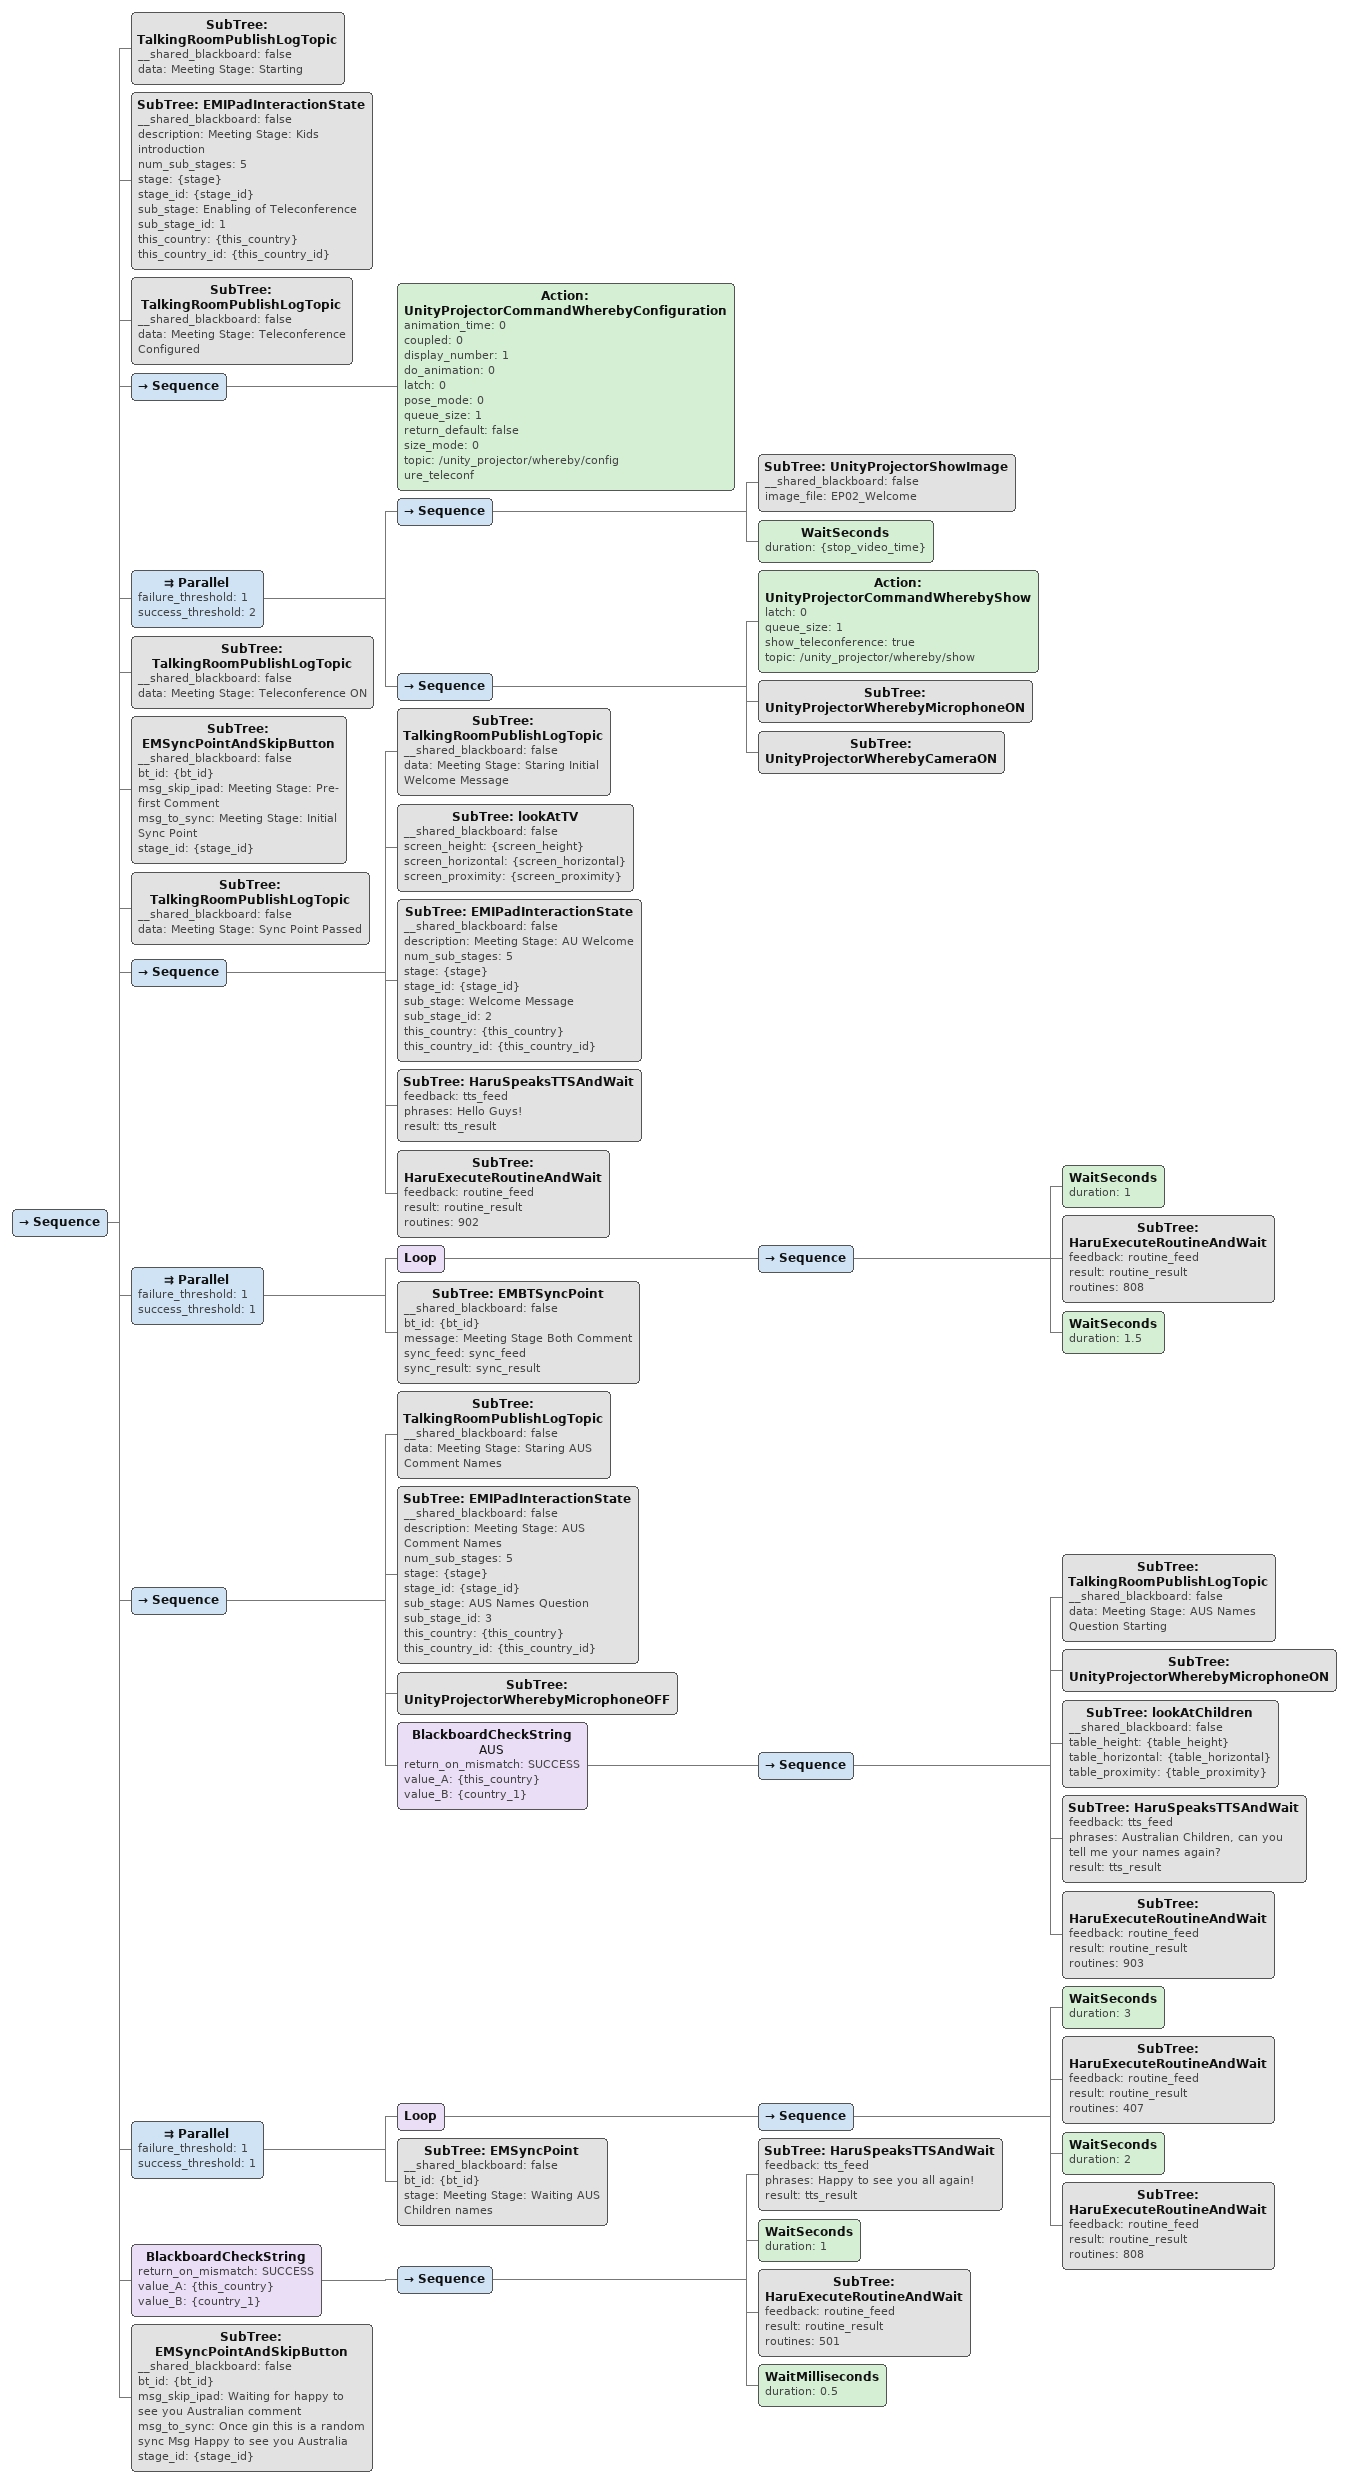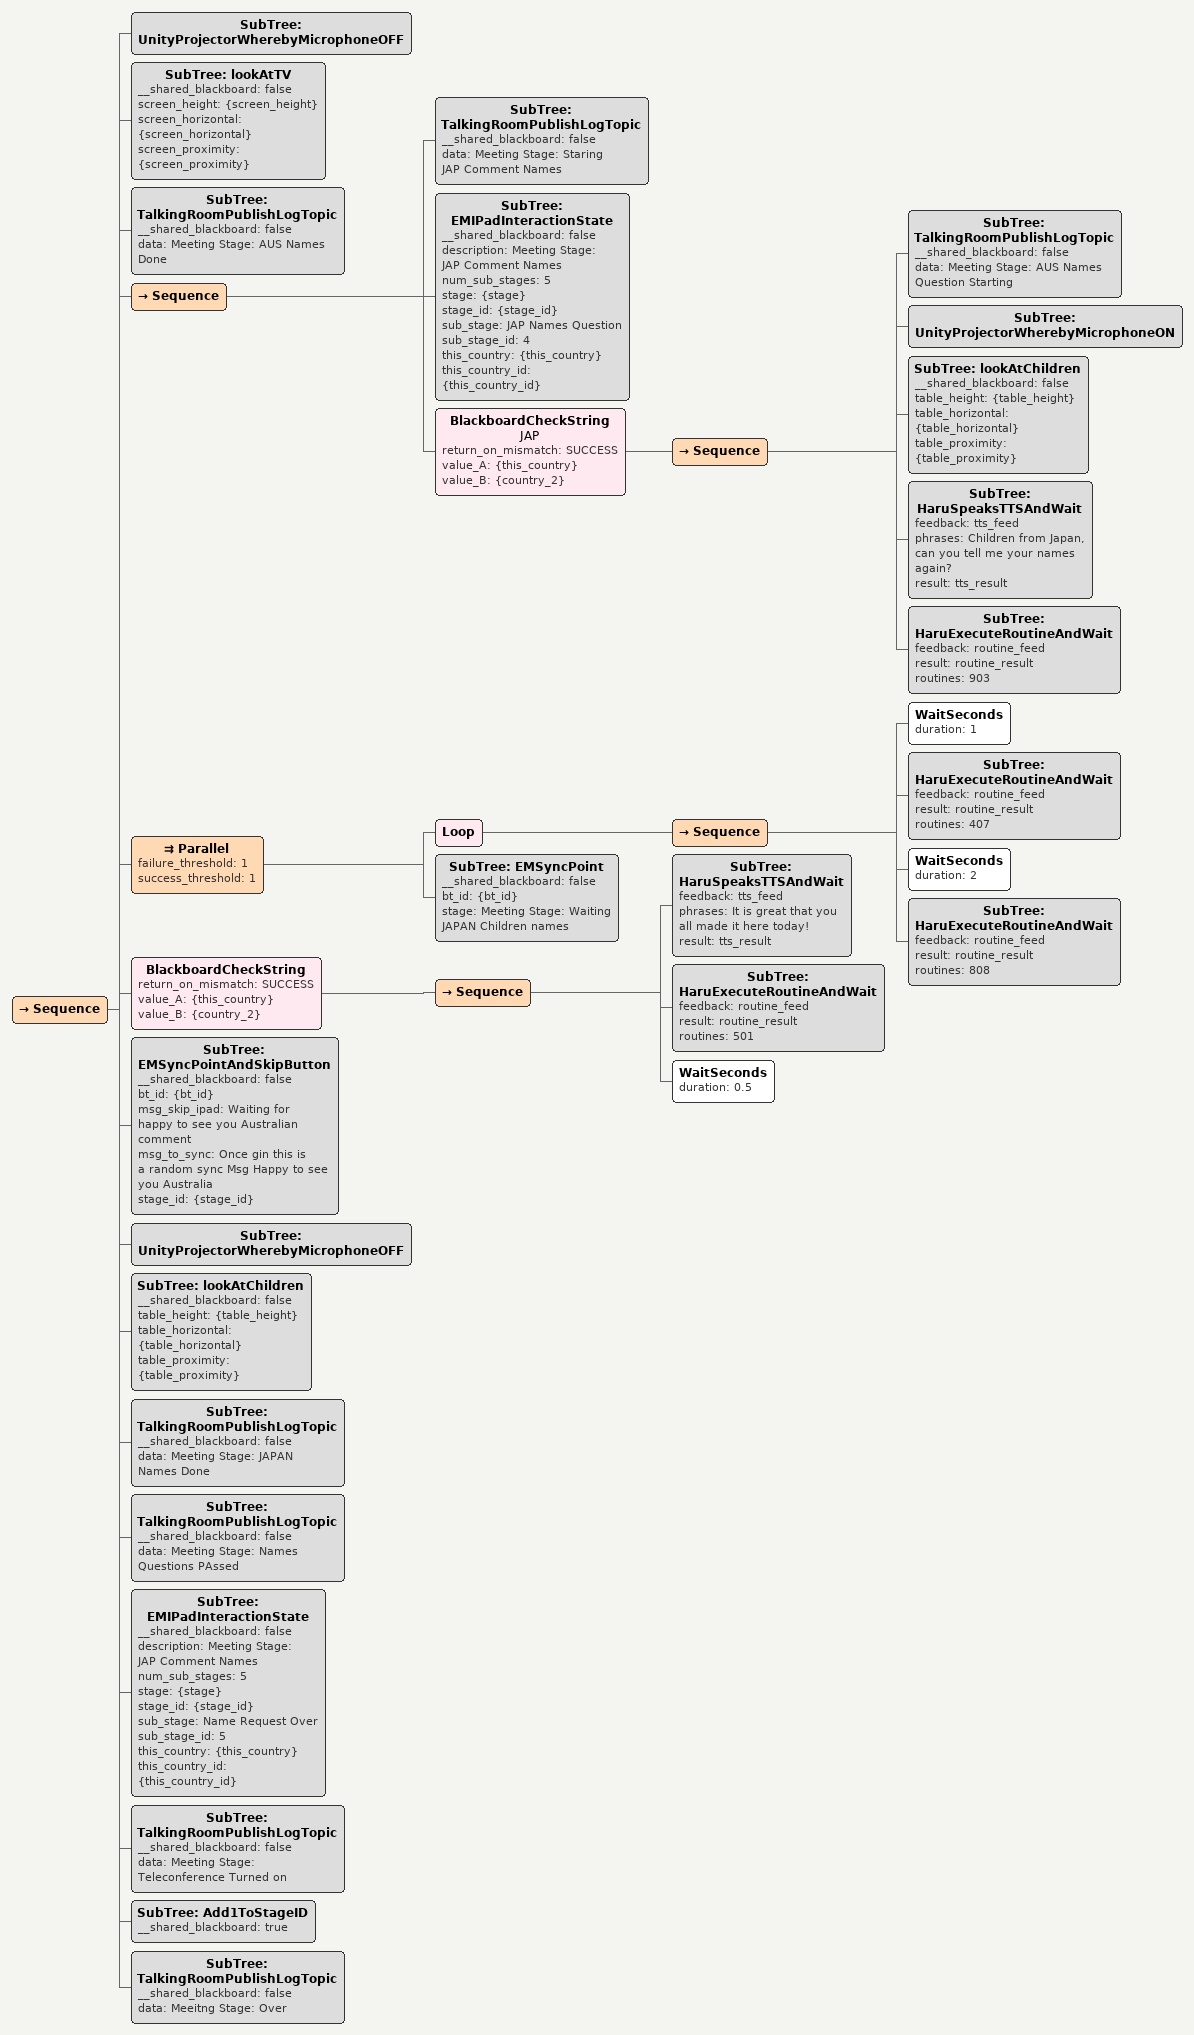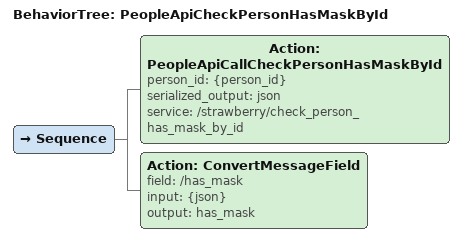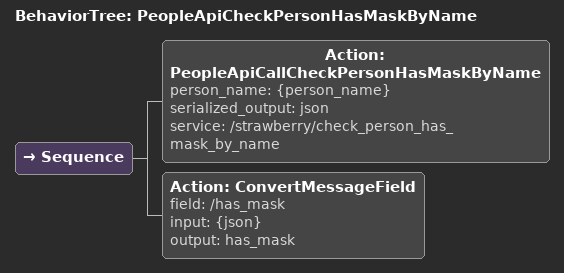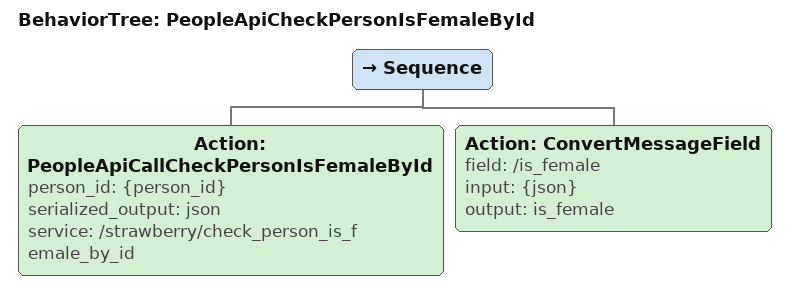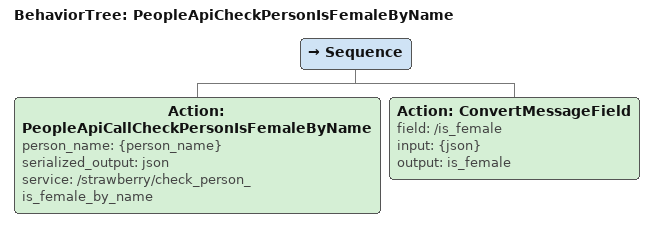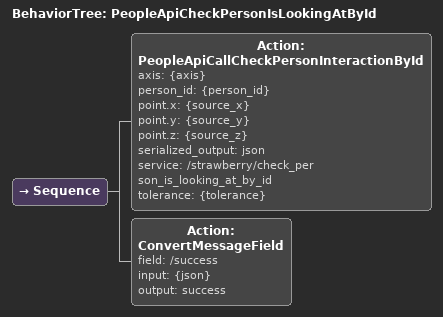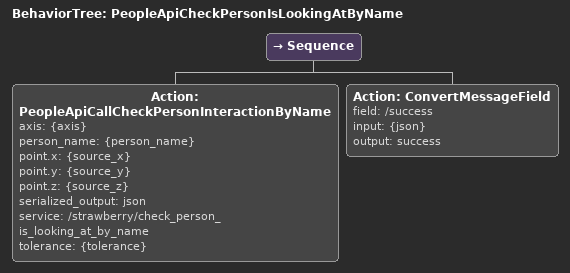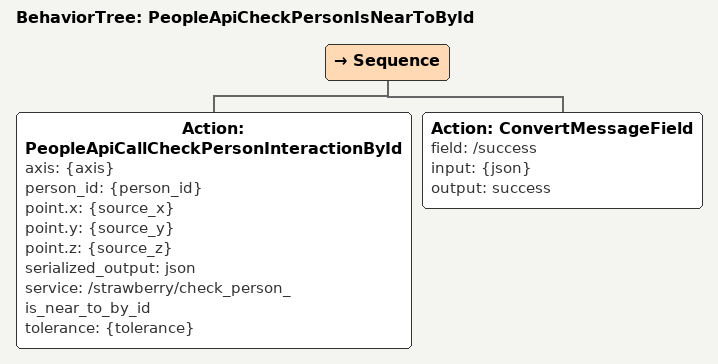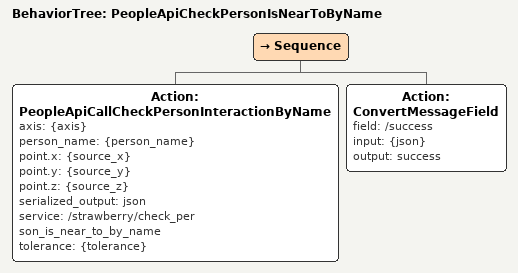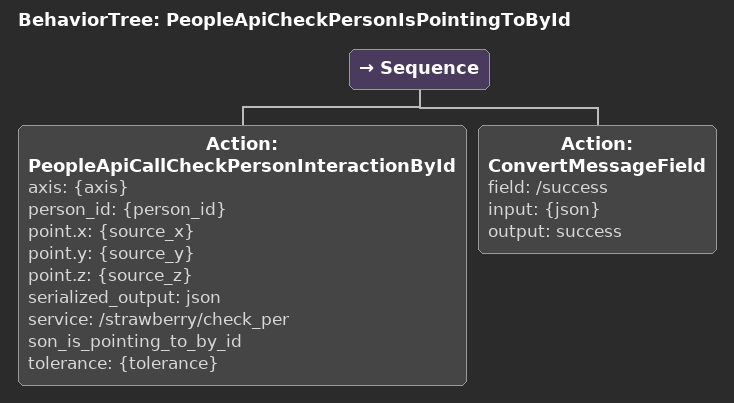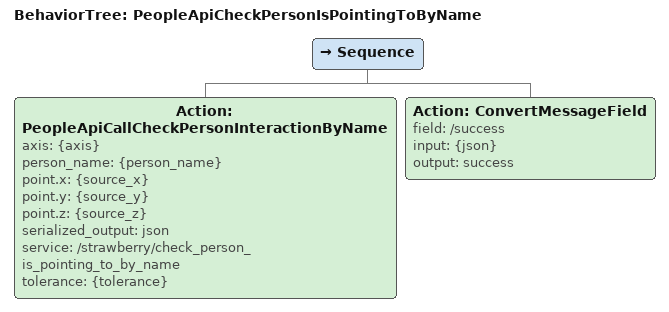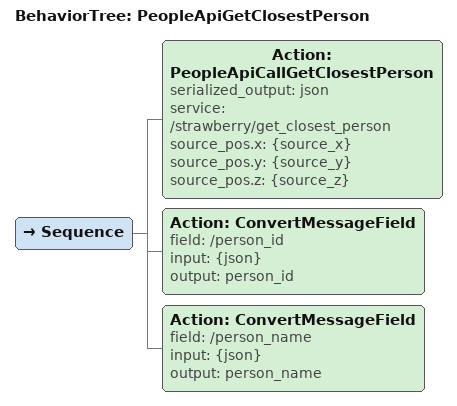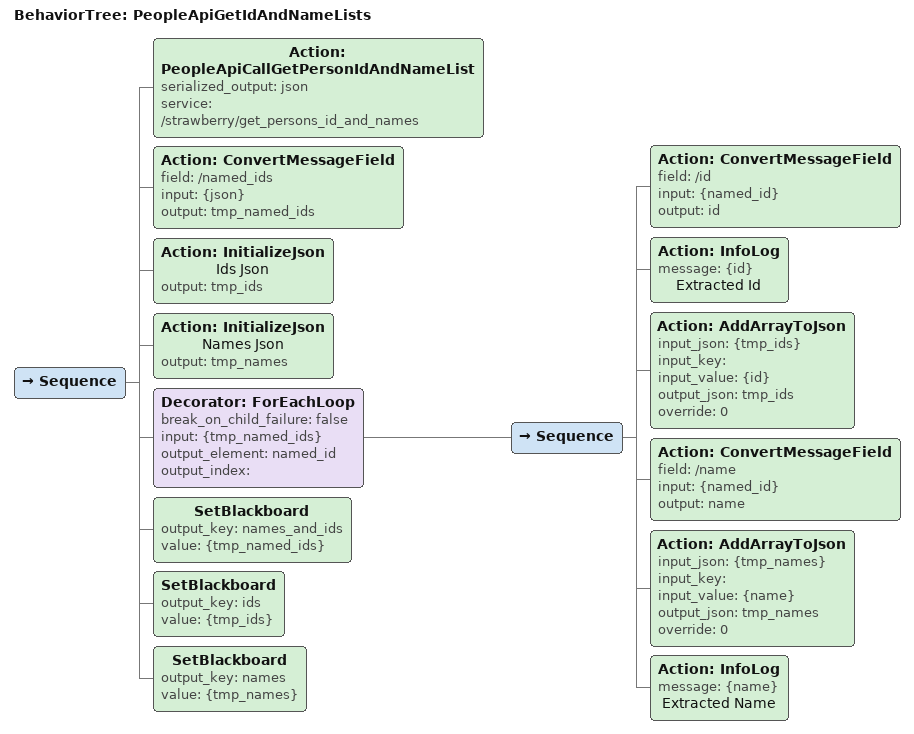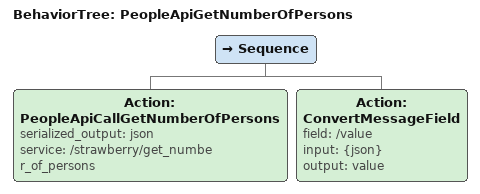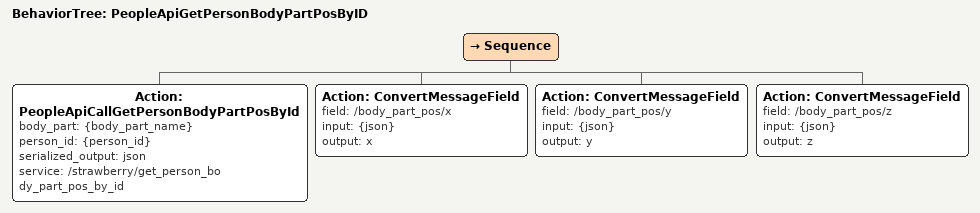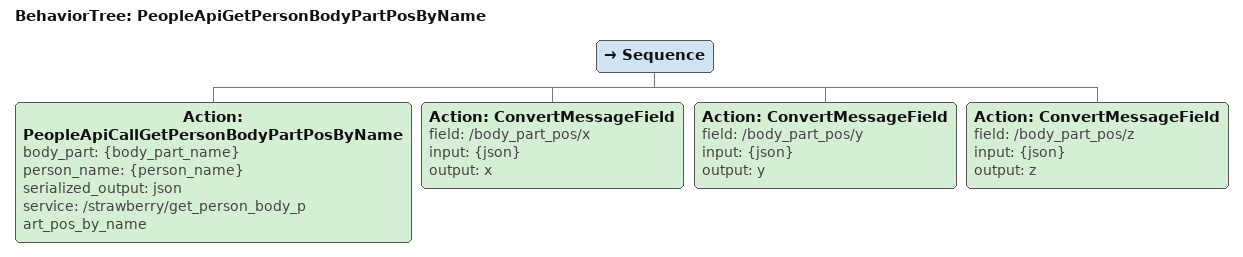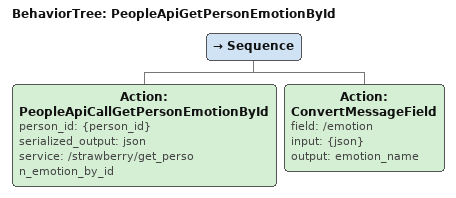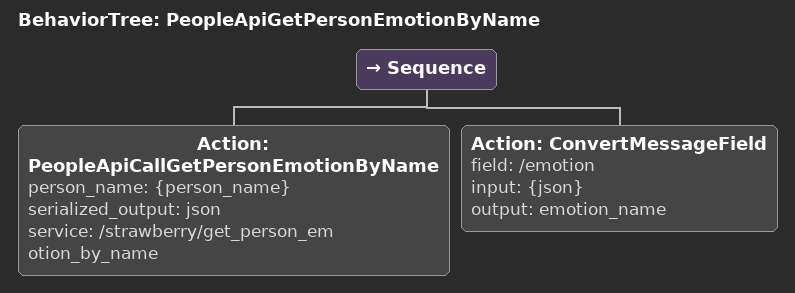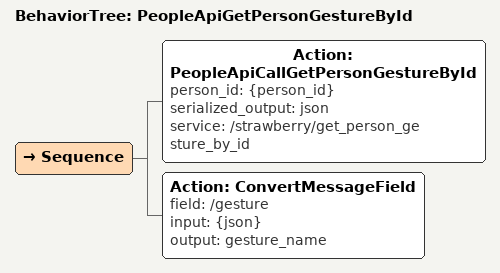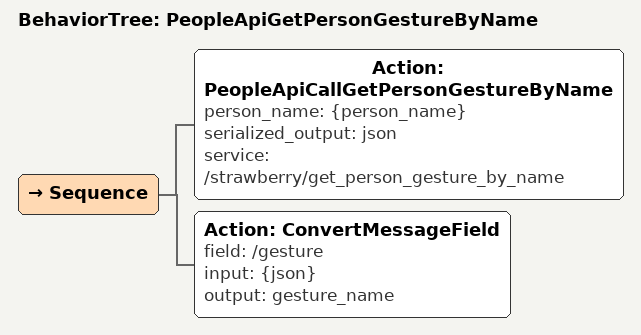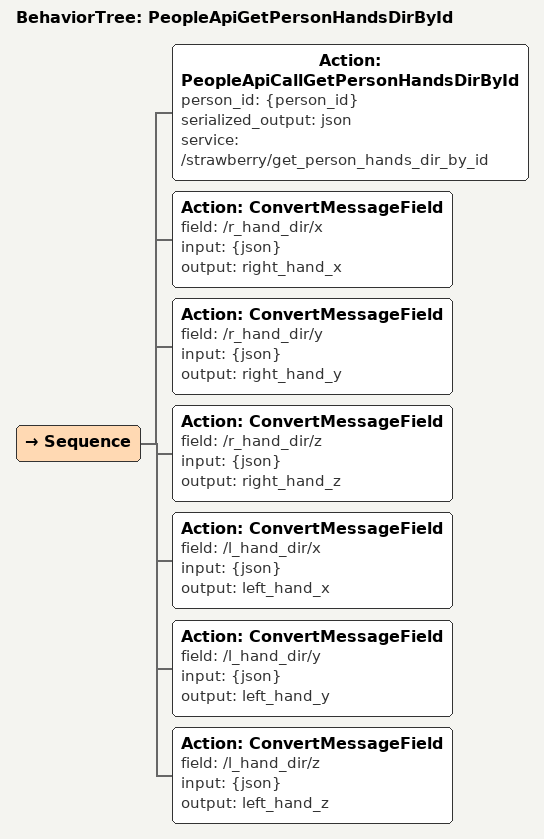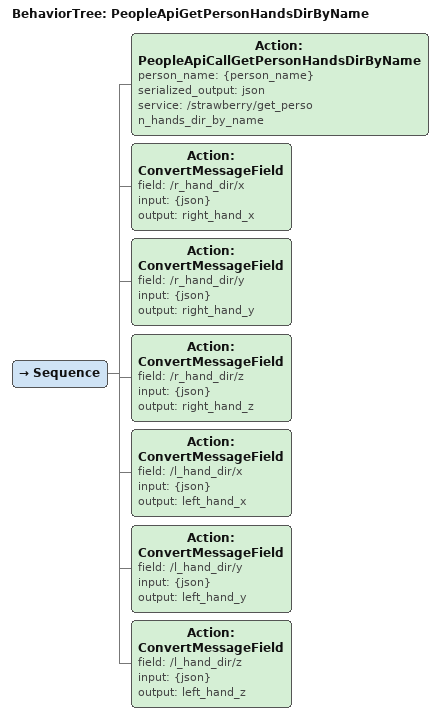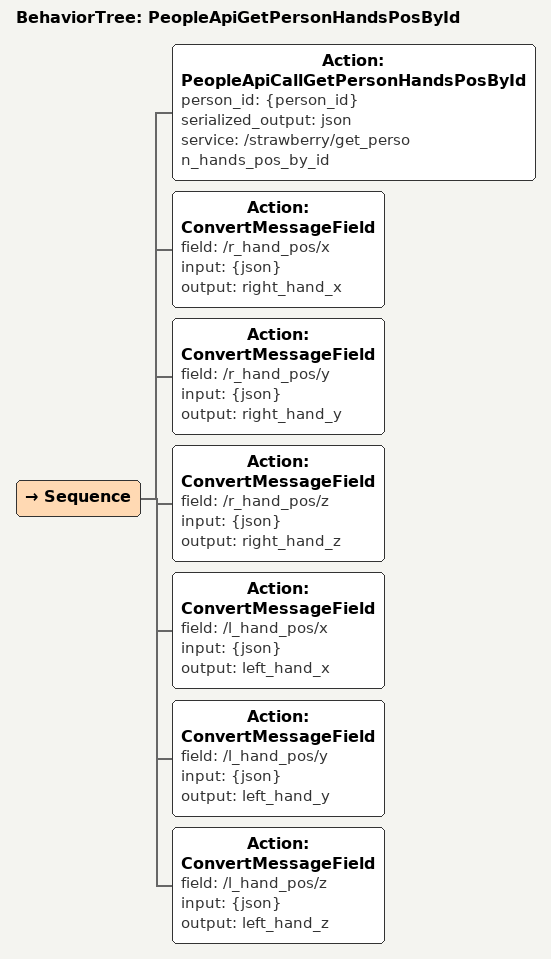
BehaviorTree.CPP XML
<Sequence>
            <SubTree ID="TalkingRoomPublishLogTopic" __shared_blackboard="false" data="Meeting Stage: Starting"/>
            <SubTree ID="EMIPadInteractionState" __shared_blackboard="false" description="Meeting Stage: Kids introduction" num_sub_stages="5" stage="{stage}" stage_id="{stage_id}" sub_stage="Enabling of Teleconference" sub_stage_id="1" this_country="{this_country}" this_country_id="{this_country_id}"/>
            <SubTree ID="TalkingRoomPublishLogTopic" __shared_blackboard="false" data="Meeting Stage: Teleconference Configured"/>
            <Sequence>
                <Action ID="UnityProjectorCommandWherebyConfiguration" animation_time="0" coupled="0" display_number="1" do_animation="0" latch="0" pose_mode="0" queue_size="1" return_default="false" size_mode="0" topic="/unity_projector/whereby/configure_teleconf"/>
            </Sequence>
            <Parallel failure_threshold="1" success_threshold="2">
                <Sequence>
                    <SubTree ID="UnityProjectorShowImage" __shared_blackboard="false" image_file="EP02_Welcome"/>
                    <WaitSeconds duration="{stop_video_time}"/>
                </Sequence>
                <Sequence>
                    <Action ID="UnityProjectorCommandWherebyShow" latch="0" queue_size="1" show_teleconference="true" topic="/unity_projector/whereby/show"/>
                    <SubTree ID="UnityProjectorWherebyMicrophoneON"/>
                    <SubTree ID="UnityProjectorWherebyCameraON"/>
                </Sequence>
            </Parallel>
            <SubTree ID="TalkingRoomPublishLogTopic" __shared_blackboard="false" data="Meeting Stage: Teleconference ON"/>
            <SubTree ID="EMSyncPointAndSkipButton" __shared_blackboard="false" bt_id="{bt_id}" msg_skip_ipad="Meeting Stage: Pre-first Comment" msg_to_sync="Meeting Stage: Initial Sync Point" stage_id="{stage_id}"/>
            <SubTree ID="TalkingRoomPublishLogTopic" __shared_blackboard="false" data="Meeting Stage: Sync Point Passed"/>
            <Sequence>
                <SubTree ID="TalkingRoomPublishLogTopic" __shared_blackboard="false" data="Meeting Stage: Staring Initial Welcome Message"/>
                <SubTree ID="lookAtTV" __shared_blackboard="false" screen_height="{screen_height}" screen_horizontal="{screen_horizontal}" screen_proximity="{screen_proximity}"/>
                <SubTree ID="EMIPadInteractionState" __shared_blackboard="false" description="Meeting Stage: AU Welcome" num_sub_stages="5" stage="{stage}" stage_id="{stage_id}" sub_stage="Welcome Message" sub_stage_id="2" this_country="{this_country}" this_country_id="{this_country_id}"/>
                <SubTree ID="HaruSpeaksTTSAndWait" feedback="tts_feed" phrases=" Hello Guys!
" result="tts_result"/>
                <SubTree ID="HaruExecuteRoutineAndWait" feedback="routine_feed" result="routine_result" routines="902"/>
            </Sequence>
            <Parallel failure_threshold="1" success_threshold="1">
                <Loop>
                    <Sequence>
                        <WaitSeconds duration="1"/>
                        <SubTree ID="HaruExecuteRoutineAndWait" feedback="routine_feed" result="routine_result" routines="808"/>
                        <WaitSeconds duration="1.5"/>
                    </Sequence>
                </Loop>
                <SubTree ID="EMBTSyncPoint" __shared_blackboard="false" bt_id="{bt_id}" message="Meeting Stage Both Comment" sync_feed="sync_feed" sync_result="sync_result"/>
            </Parallel>
            <Sequence>
                <SubTree ID="TalkingRoomPublishLogTopic" __shared_blackboard="false" data="Meeting Stage: Staring AUS Comment Names"/>
                <SubTree ID="EMIPadInteractionState" __shared_blackboard="false" description="Meeting Stage: AUS Comment Names" num_sub_stages="5" stage="{stage}" stage_id="{stage_id}" sub_stage="AUS Names Question" sub_stage_id="3" this_country="{this_country}" this_country_id="{this_country_id}"/>
                <SubTree ID="UnityProjectorWherebyMicrophoneOFF"/>
                <BlackboardCheckString name="AUS" return_on_mismatch="SUCCESS" value_A="{this_country}" value_B="{country_1}">
                    <Sequence>
                        <SubTree ID="TalkingRoomPublishLogTopic" __shared_blackboard="false" data="Meeting Stage: AUS Names Question Starting"/>
                        <SubTree ID="UnityProjectorWherebyMicrophoneON"/>
                        <SubTree ID="lookAtChildren" __shared_blackboard="false" table_height="{table_height}" table_horizontal="{table_horizontal}" table_proximity="{table_proximity}"/>
                        <SubTree ID="HaruSpeaksTTSAndWait" feedback="tts_feed" phrases="Australian Children, can you tell me your names again?" result="tts_result"/>
                        <SubTree ID="HaruExecuteRoutineAndWait" feedback="routine_feed" result="routine_result" routines="903"/>
                    </Sequence>
                </BlackboardCheckString>
            </Sequence>
            <Parallel failure_threshold="1" success_threshold="1">
                <Loop>
                    <Sequence>
                        <WaitSeconds duration="3"/>
                        <SubTree ID="HaruExecuteRoutineAndWait" feedback="routine_feed" result="routine_result" routines="407"/>
                        <WaitSeconds duration="2"/>
                        <SubTree ID="HaruExecuteRoutineAndWait" feedback="routine_feed" result="routine_result" routines="808"/>
                    </Sequence>
                </Loop>
                <SubTree ID="EMSyncPoint" __shared_blackboard="false" bt_id="{bt_id}" stage="Meeting Stage: Waiting AUS Children names"/>
            </Parallel>
            <BlackboardCheckString return_on_mismatch="SUCCESS" value_A="{this_country}" value_B="{country_1}">
                <Sequence>
                    <SubTree ID="HaruSpeaksTTSAndWait" feedback="tts_feed" phrases="Happy to see you all again!" result="tts_result"/>
                    <WaitSeconds duration="1"/>
                    <SubTree ID="HaruExecuteRoutineAndWait" feedback="routine_feed" result="routine_result" routines="501"/>
                    <WaitMilliseconds duration="0.5"/>
                </Sequence>
            </BlackboardCheckString>
            <SubTree ID="EMSyncPointAndSkipButton" __shared_blackboard="false" bt_id="{bt_id}" msg_skip_ipad="Waiting for happy to see you Australian comment" msg_to_sync="Once gin this is a random sync Msg Happy to see you Australia" stage_id="{stage_id}"/>
        </Sequence>

<Sequence>
    <SubTree ID="UnityProjectorWherebyMicrophoneOFF"/>
    <SubTree ID="lookAtTV" __shared_blackboard="false" screen_height="{screen_height}" screen_horizontal="{screen_horizontal}" screen_proximity="{screen_proximity}"/>
    <SubTree ID="TalkingRoomPublishLogTopic" __shared_blackboard="false" data="Meeting Stage: AUS Names Done"/>
    <Sequence>
        <SubTree ID="TalkingRoomPublishLogTopic" __shared_blackboard="false" data="Meeting Stage: Staring JAP Comment Names"/>
        <SubTree ID="EMIPadInteractionState" __shared_blackboard="false" description="Meeting Stage: JAP Comment Names" num_sub_stages="5" stage="{stage}" stage_id="{stage_id}" sub_stage="JAP Names Question" sub_stage_id="4" this_country="{this_country}" this_country_id="{this_country_id}"/>
        <BlackboardCheckString name="JAP" return_on_mismatch="SUCCESS" value_A="{this_country}" value_B="{country_2}">
            <Sequence>
                <SubTree ID="TalkingRoomPublishLogTopic" __shared_blackboard="false" data="Meeting Stage: AUS Names Question Starting"/>
                <SubTree ID="UnityProjectorWherebyMicrophoneON"/>
                <SubTree ID="lookAtChildren" __shared_blackboard="false" table_height="{table_height}" table_horizontal="{table_horizontal}" table_proximity="{table_proximity}"/>
                <SubTree ID="HaruSpeaksTTSAndWait" feedback="tts_feed" phrases="Children from Japan, can you tell me your names again?" result="tts_result"/>
                <SubTree ID="HaruExecuteRoutineAndWait" feedback="routine_feed" result="routine_result" routines="903"/>
            </Sequence>
        </BlackboardCheckString>
    </Sequence>
    <Parallel failure_threshold="1" success_threshold="1">
        <Loop>
            <Sequence>
                <WaitSeconds duration="1"/>
                <SubTree ID="HaruExecuteRoutineAndWait" feedback="routine_feed" result="routine_result" routines="407"/>
                <WaitSeconds duration="2"/>
                <SubTree ID="HaruExecuteRoutineAndWait" feedback="routine_feed" result="routine_result" routines="808"/>
            </Sequence>
        </Loop>
        <SubTree ID="EMSyncPoint" __shared_blackboard="false" bt_id="{bt_id}" stage="Meeting Stage: Waiting JAPAN Children names"/>
    </Parallel>
    <BlackboardCheckString return_on_mismatch="SUCCESS" value_A="{this_country}" value_B="{country_2}">
        <Sequence>
            <SubTree ID="HaruSpeaksTTSAndWait" feedback="tts_feed" phrases="It is great that you all made it here today! " result="tts_result"/>
            <SubTree ID="HaruExecuteRoutineAndWait" feedback="routine_feed" result="routine_result" routines="501"/>
            <WaitSeconds duration="0.5"/>
        </Sequence>
    </BlackboardCheckString>
    <SubTree ID="EMSyncPointAndSkipButton" __shared_blackboard="false" bt_id="{bt_id}" msg_skip_ipad="Waiting for happy to see you Australian comment" msg_to_sync="Once gin this is a random sync Msg Happy to see you Australia" stage_id="{stage_id}"/>
    <SubTree ID="UnityProjectorWherebyMicrophoneOFF"/>
    <SubTree ID="lookAtChildren" __shared_blackboard="false" table_height="{table_height}" table_horizontal="{table_horizontal}" table_proximity="{table_proximity}"/>
    <SubTree ID="TalkingRoomPublishLogTopic" __shared_blackboard="false" data="Meeting Stage: JAPAN Names Done"/>
    <SubTree ID="TalkingRoomPublishLogTopic" __shared_blackboard="false" data="Meeting Stage: Names Questions PAssed"/>
    <SubTree ID="EMIPadInteractionState" __shared_blackboard="false" description="Meeting Stage: JAP Comment Names" num_sub_stages="5" stage="{stage}" stage_id="{stage_id}" sub_stage="Name Request Over" sub_stage_id="5" this_country="{this_country}" this_country_id="{this_country_id}"/>
    <SubTree ID="TalkingRoomPublishLogTopic" __shared_blackboard="false" data="Meeting Stage: Teleconference Turned on"/>
    <SubTree ID="Add1ToStageID" __shared_blackboard="true"/>
    <SubTree ID="TalkingRoomPublishLogTopic" __shared_blackboard="false" data="Meeitng Stage: Over"/>
</Sequence>

<BehaviorTree ID="PeopleApiCheckPersonHasMaskById">
    <Sequence>
        <Action ID="PeopleApiCallCheckPersonHasMaskById" person_id="{person_id}" serialized_output="json" service="/strawberry/check_person_has_mask_by_id"/>
        <Action ID="ConvertMessageField" field="/has_mask" input="{json}" output="has_mask"/>
    </Sequence>
</BehaviorTree>

<BehaviorTree ID="PeopleApiCheckPersonHasMaskByName">
    <Sequence>
        <Action ID="PeopleApiCallCheckPersonHasMaskByName" person_name="{person_name}" serialized_output="json" service="/strawberry/check_person_has_mask_by_name"/>
        <Action ID="ConvertMessageField" field="/has_mask" input="{json}" output="has_mask"/>
    </Sequence>
</BehaviorTree>

<BehaviorTree ID="PeopleApiCheckPersonIsFemaleById">
    <Sequence>
        <Action ID="PeopleApiCallCheckPersonIsFemaleById" person_id="{person_id}" serialized_output="json" service="/strawberry/check_person_is_female_by_id"/>
        <Action ID="ConvertMessageField" field="/is_female" input="{json}" output="is_female"/>
    </Sequence>
</BehaviorTree>

<BehaviorTree ID="PeopleApiCheckPersonIsFemaleByName">
    <Sequence>
        <Action ID="PeopleApiCallCheckPersonIsFemaleByName" person_name="{person_name}" serialized_output="json" service="/strawberry/check_person_is_female_by_name"/>
        <Action ID="ConvertMessageField" field="/is_female" input="{json}" output="is_female"/>
    </Sequence>
</BehaviorTree>

<BehaviorTree ID="PeopleApiCheckPersonIsLookingAtById">
    <Sequence>
        <Action ID="PeopleApiCallCheckPersonInteractionById" axis="{axis}" person_id="{person_id}" point.x="{source_x}" point.y="{source_y}" point.z="{source_z}" serialized_output="json" service="/strawberry/check_person_is_looking_at_by_id" tolerance="{tolerance}"/>
        <Action ID="ConvertMessageField" field="/success" input="{json}" output="success"/>
    </Sequence>
</BehaviorTree>

<BehaviorTree ID="PeopleApiCheckPersonIsLookingAtByName">
    <Sequence>
        <Action ID="PeopleApiCallCheckPersonInteractionByName" axis="{axis}" person_name="{person_name}" point.x="{source_x}" point.y="{source_y}" point.z="{source_z}" serialized_output="json" service="/strawberry/check_person_is_looking_at_by_name" tolerance="{tolerance}"/>
        <Action ID="ConvertMessageField" field="/success" input="{json}" output="success"/>
    </Sequence>
</BehaviorTree>

<BehaviorTree ID="PeopleApiCheckPersonIsNearToById">
    <Sequence>
        <Action ID="PeopleApiCallCheckPersonInteractionById" axis="{axis}" person_id="{person_id}" point.x="{source_x}" point.y="{source_y}" point.z="{source_z}" serialized_output="json" service="/strawberry/check_person_is_near_to_by_id" tolerance="{tolerance}"/>
        <Action ID="ConvertMessageField" field="/success" input="{json}" output="success"/>
    </Sequence>
</BehaviorTree>

<BehaviorTree ID="PeopleApiCheckPersonIsNearToByName">
    <Sequence>
        <Action ID="PeopleApiCallCheckPersonInteractionByName" axis="{axis}" person_name="{person_name}" point.x="{source_x}" point.y="{source_y}" point.z="{source_z}" serialized_output="json" service="/strawberry/check_person_is_near_to_by_name" tolerance="{tolerance}"/>
        <Action ID="ConvertMessageField" field="/success" input="{json}" output="success"/>
    </Sequence>
</BehaviorTree>

<BehaviorTree ID="PeopleApiCheckPersonIsPointingToById">
    <Sequence>
        <Action ID="PeopleApiCallCheckPersonInteractionById" axis="{axis}" person_id="{person_id}" point.x="{source_x}" point.y="{source_y}" point.z="{source_z}" serialized_output="json" service="/strawberry/check_person_is_pointing_to_by_id" tolerance="{tolerance}"/>
        <Action ID="ConvertMessageField" field="/success" input="{json}" output="success"/>
    </Sequence>
</BehaviorTree>

<BehaviorTree ID="PeopleApiCheckPersonIsPointingToByName">
    <Sequence>
        <Action ID="PeopleApiCallCheckPersonInteractionByName" axis="{axis}" person_name="{person_name}" point.x="{source_x}" point.y="{source_y}" point.z="{source_z}" serialized_output="json" service="/strawberry/check_person_is_pointing_to_by_name" tolerance="{tolerance}"/>
        <Action ID="ConvertMessageField" field="/success" input="{json}" output="success"/>
    </Sequence>
</BehaviorTree>

<BehaviorTree ID="PeopleApiGetClosestPerson">
    <Sequence>
        <Action ID="PeopleApiCallGetClosestPerson" serialized_output="json" service="/strawberry/get_closest_person" source_pos.x="{source_x}" source_pos.y="{source_y}" source_pos.z="{source_z}"/>
        <Action ID="ConvertMessageField" field="/person_id" input="{json}" output="person_id"/>
        <Action ID="ConvertMessageField" field="/person_name" input="{json}" output="person_name"/>
    </Sequence>
</BehaviorTree>

<BehaviorTree ID="PeopleApiGetIdAndNameLists">
    <Sequence>
        <Action ID="PeopleApiCallGetPersonIdAndNameList" serialized_output="json" service="/strawberry/get_persons_id_and_names"/>
        <Action ID="ConvertMessageField" field="/named_ids" input="{json}" output="tmp_named_ids"/>
        <Action ID="InitializeJson" name="Ids Json" output="tmp_ids"/>
        <Action ID="InitializeJson" name="Names Json" output="tmp_names"/>
        <Decorator ID="ForEachLoop" break_on_child_failure="false" input="{tmp_named_ids}" output_element="named_id" output_index="">
            <Sequence>
                <Action ID="ConvertMessageField" field="/id" input="{named_id}" output="id"/>
                <Action ID="InfoLog" message="{id}" name="Extracted Id"/>
                <Action ID="AddArrayToJson" input_json="{tmp_ids}" input_key="" input_value="{id}" output_json="tmp_ids" override="0"/>
                <Action ID="ConvertMessageField" field="/name" input="{named_id}" output="name"/>
                <Action ID="AddArrayToJson" input_json="{tmp_names}" input_key="" input_value="{name}" output_json="tmp_names" override="0"/>
                <Action ID="InfoLog" message="{name}" name="Extracted Name"/>
            </Sequence>
        </Decorator>
        <SetBlackboard output_key="names_and_ids" value="{tmp_named_ids}"/>
        <SetBlackboard output_key="ids" value="{tmp_ids}"/>
        <SetBlackboard output_key="names" value="{tmp_names}"/>
    </Sequence>
</BehaviorTree>

<BehaviorTree ID="PeopleApiGetNumberOfPersons">
    <Sequence>
        <Action ID="PeopleApiCallGetNumberOfPersons" serialized_output="json" service="/strawberry/get_number_of_persons"/>
        <Action ID="ConvertMessageField" field="/value" input="{json}" output="value"/>
    </Sequence>
</BehaviorTree>

<BehaviorTree ID="PeopleApiGetPersonBodyPartPosByID">
    <Sequence>
        <Action ID="PeopleApiCallGetPersonBodyPartPosById" body_part="{body_part_name}" person_id="{person_id}" serialized_output="json" service="/strawberry/get_person_body_part_pos_by_id"/>
        <Action ID="ConvertMessageField" field="/body_part_pos/x" input="{json}" output="x"/>
        <Action ID="ConvertMessageField" field="/body_part_pos/y" input="{json}" output="y"/>
        <Action ID="ConvertMessageField" field="/body_part_pos/z" input="{json}" output="z"/>
    </Sequence>
</BehaviorTree>

<BehaviorTree ID="PeopleApiGetPersonBodyPartPosByName">
    <Sequence>
        <Action ID="PeopleApiCallGetPersonBodyPartPosByName" body_part="{body_part_name}" person_name="{person_name}" serialized_output="json" service="/strawberry/get_person_body_part_pos_by_name"/>
        <Action ID="ConvertMessageField" field="/body_part_pos/x" input="{json}" output="x"/>
        <Action ID="ConvertMessageField" field="/body_part_pos/y" input="{json}" output="y"/>
        <Action ID="ConvertMessageField" field="/body_part_pos/z" input="{json}" output="z"/>
    </Sequence>
</BehaviorTree>

<BehaviorTree ID="PeopleApiGetPersonEmotionById">
    <Sequence>
        <Action ID="PeopleApiCallGetPersonEmotionById" person_id="{person_id}" serialized_output="json" service="/strawberry/get_person_emotion_by_id"/>
        <Action ID="ConvertMessageField" field="/emotion" input="{json}" output="emotion_name"/>
    </Sequence>
</BehaviorTree>

<BehaviorTree ID="PeopleApiGetPersonEmotionByName">
    <Sequence>
        <Action ID="PeopleApiCallGetPersonEmotionByName" person_name="{person_name}" serialized_output="json" service="/strawberry/get_person_emotion_by_name"/>
        <Action ID="ConvertMessageField" field="/emotion" input="{json}" output="emotion_name"/>
    </Sequence>
</BehaviorTree>

<BehaviorTree ID="PeopleApiGetPersonGestureById">
    <Sequence>
        <Action ID="PeopleApiCallGetPersonGestureById" person_id="{person_id}" serialized_output="json" service="/strawberry/get_person_gesture_by_id"/>
        <Action ID="ConvertMessageField" field="/gesture" input="{json}" output="gesture_name"/>
    </Sequence>
</BehaviorTree>

<BehaviorTree ID="PeopleApiGetPersonGestureByName">
    <Sequence>
        <Action ID="PeopleApiCallGetPersonGestureByName" person_name="{person_name}" serialized_output="json" service="/strawberry/get_person_gesture_by_name"/>
        <Action ID="ConvertMessageField" field="/gesture" input="{json}" output="gesture_name"/>
    </Sequence>
</BehaviorTree>

<BehaviorTree ID="PeopleApiGetPersonHandsDirById">
    <Sequence>
        <Action ID="PeopleApiCallGetPersonHandsDirById" person_id="{person_id}" serialized_output="json" service="/strawberry/get_person_hands_dir_by_id"/>
        <Action ID="ConvertMessageField" field="/r_hand_dir/x" input="{json}" output="right_hand_x"/>
        <Action ID="ConvertMessageField" field="/r_hand_dir/y" input="{json}" output="right_hand_y"/>
        <Action ID="ConvertMessageField" field="/r_hand_dir/z" input="{json}" output="right_hand_z"/>
        <Action ID="ConvertMessageField" field="/l_hand_dir/x" input="{json}" output="left_hand_x"/>
        <Action ID="ConvertMessageField" field="/l_hand_dir/y" input="{json}" output="left_hand_y"/>
        <Action ID="ConvertMessageField" field="/l_hand_dir/z" input="{json}" output="left_hand_z"/>
    </Sequence>
</BehaviorTree>

<BehaviorTree ID="PeopleApiGetPersonHandsDirByName">
    <Sequence>
        <Action ID="PeopleApiCallGetPersonHandsDirByName" person_name="{person_name}" serialized_output="json" service="/strawberry/get_person_hands_dir_by_name"/>
        <Action ID="ConvertMessageField" field="/r_hand_dir/x" input="{json}" output="right_hand_x"/>
        <Action ID="ConvertMessageField" field="/r_hand_dir/y" input="{json}" output="right_hand_y"/>
        <Action ID="ConvertMessageField" field="/r_hand_dir/z" input="{json}" output="right_hand_z"/>
        <Action ID="ConvertMessageField" field="/l_hand_dir/x" input="{json}" output="left_hand_x"/>
        <Action ID="ConvertMessageField" field="/l_hand_dir/y" input="{json}" output="left_hand_y"/>
        <Action ID="ConvertMessageField" field="/l_hand_dir/z" input="{json}" output="left_hand_z"/>
    </Sequence>
</BehaviorTree>

<BehaviorTree ID="PeopleApiGetPersonHandsPosById">
    <Sequence>
        <Action ID="PeopleApiCallGetPersonHandsPosById" person_id="{person_id}" serialized_output="json" service="/strawberry/get_person_hands_pos_by_id"/>
        <Action ID="ConvertMessageField" field="/r_hand_pos/x" input="{json}" output="right_hand_x"/>
        <Action ID="ConvertMessageField" field="/r_hand_pos/y" input="{json}" output="right_hand_y"/>
        <Action ID="ConvertMessageField" field="/r_hand_pos/z" input="{json}" output="right_hand_z"/>
        <Action ID="ConvertMessageField" field="/l_hand_pos/x" input="{json}" output="left_hand_x"/>
        <Action ID="ConvertMessageField" field="/l_hand_pos/y" input="{json}" output="left_hand_y"/>
        <Action ID="ConvertMessageField" field="/l_hand_pos/z" input="{json}" output="left_hand_z"/>
    </Sequence>
</BehaviorTree>
